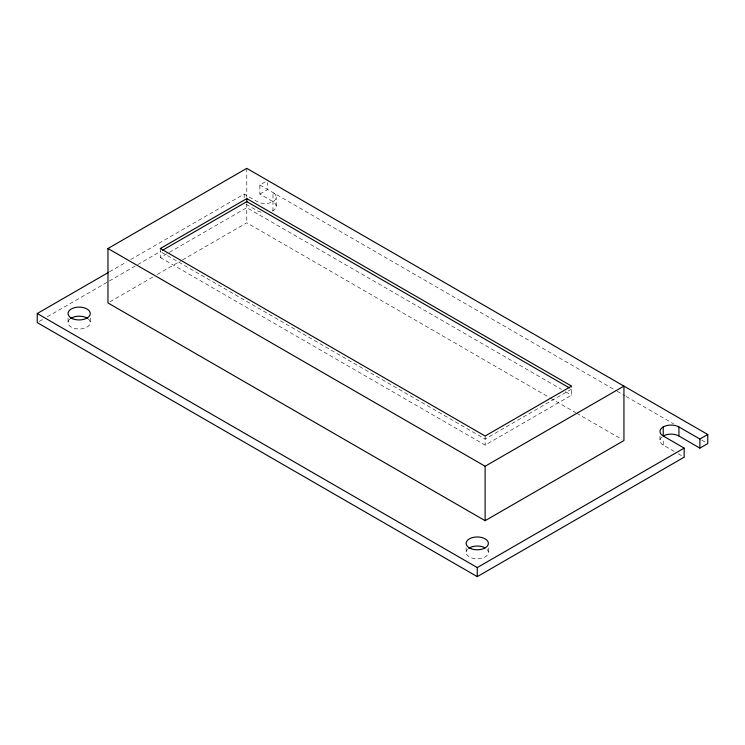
<?xml version="1.0" encoding="UTF-8"?>
<svg xmlns="http://www.w3.org/2000/svg" width="745" height="745" viewBox="0 0 745 745"><rect width="100%" height="100%" fill="white"/><g stroke="black" fill="none" stroke-linecap="round" stroke-linejoin="round"><path stroke-width="0.56" stroke-dasharray="3.73 2.79" d="M276.227 206.16L276.227 197.09M109.571 271.776L126.641 261.914M130.664 259.595L244.164 194.063L257.258 201.625A11.11 6.416 0 0 0 272.968 201.625A11.11 6.416 0 0 0 272.968 192.555L272.968 210.705M272.232 211.086A11.11 6.416 0 0 0 272.977 201.625L259.875 194.063L259.875 184.993L266.757 181.026M39.261 321.44L43.275 319.121M47.298 316.802L136.689 265.192M137.695 264.605L160.799 251.27M259.875 194.063L267.734 189.528L267.734 182.73M160.352 248.504L160.352 257.574L168.389 252.937M169.394 252.35L246.781 207.678L561.497 389.374M109.981 301.781L153.228 276.805M157.26 274.486L181.398 260.545M182.404 259.968L246.781 222.802L549.512 397.579M571.555 389.132L485.125 439.038L160.352 251.531M160.352 257.574L485.125 445.082L571.555 395.185L571.555 386.106M259.875 184.993L616.124 390.669M617.13 391.255L625.185 395.902M626.191 396.48L673.517 423.803M701.706 440.081L707.75 443.573M246.176 204.307L257.258 210.705A11.11 6.416 0 0 0 262.836 212.446M674.197 451.423L663.227 445.082L663.227 438.274M678.192 453.724L684.18 457.179M565.52 391.702L571.555 395.185M550.518 398.156L575.661 412.674M576.667 413.252L621.926 439.382M659.968 436.011L659.968 440.546M488.375 547.91L488.375 552.445M485.125 436.011L485.125 445.082M466.156 547.91L466.156 552.445M246.781 168.361L246.781 197.313M246.781 203.646L246.781 222.802M244.164 194.063L244.164 198.608M90.266 318.059L90.266 322.604M68.046 318.059L68.046 322.604M486.979 549.335A11.11 6.416 0 0 1 477.266 558.862A11.11 6.416 0 0 1 467.553 549.335M88.31 318.962A11.11 6.416 0 0 1 86.522 327.4A11.11 6.416 0 0 1 71.79 327.4A11.11 6.416 0 0 1 70.002 318.962M663.227 445.082A11.11 6.416 0 0 1 661.923 436.915"/><path stroke-width="1.12" d="M107.969 248.504L485.125 466.249L623.938 386.106L623.938 440.546L485.125 520.69L107.969 302.945L107.969 248.504L246.781 168.361L707.75 434.503L707.75 443.573L699.89 448.108L678.937 436.011L678.937 426.941L699.89 439.038L707.75 434.503M678.937 426.941A11.11 6.416 0 0 0 663.227 426.941L663.227 436.011L684.18 448.108L684.18 457.179L477.266 576.639L37.25 322.604L37.25 313.524L108.565 272.353M160.352 248.504L246.781 198.598L571.555 386.106L485.125 436.011L160.352 248.504M162.363 250.367L246.781 201.625L569.543 387.968M37.25 313.524L477.266 567.569L684.18 448.108M699.89 439.038L699.89 448.108M485.125 466.249L485.125 520.69M477.266 567.569L477.266 576.639M246.781 198.598L246.781 202.007M468.735 548.339A11.11 6.416 0 0 1 485.125 547.91M70.626 318.488A11.11 6.416 0 0 1 87.686 318.488M663.227 426.941A11.11 6.416 0 0 0 663.227 436.011A11.11 6.416 0 0 1 678.937 436.011M470.747 548.571A11.11 6.416 0 0 0 488.32 544.036A11.11 6.416 0 0 0 472.73 537.518A11.11 6.416 0 0 0 470.747 548.571M72.638 318.72A11.11 6.416 0 0 0 90.21 314.185A11.11 6.416 0 0 0 74.621 307.666A11.11 6.416 0 0 0 72.638 318.72"/></g></svg>
